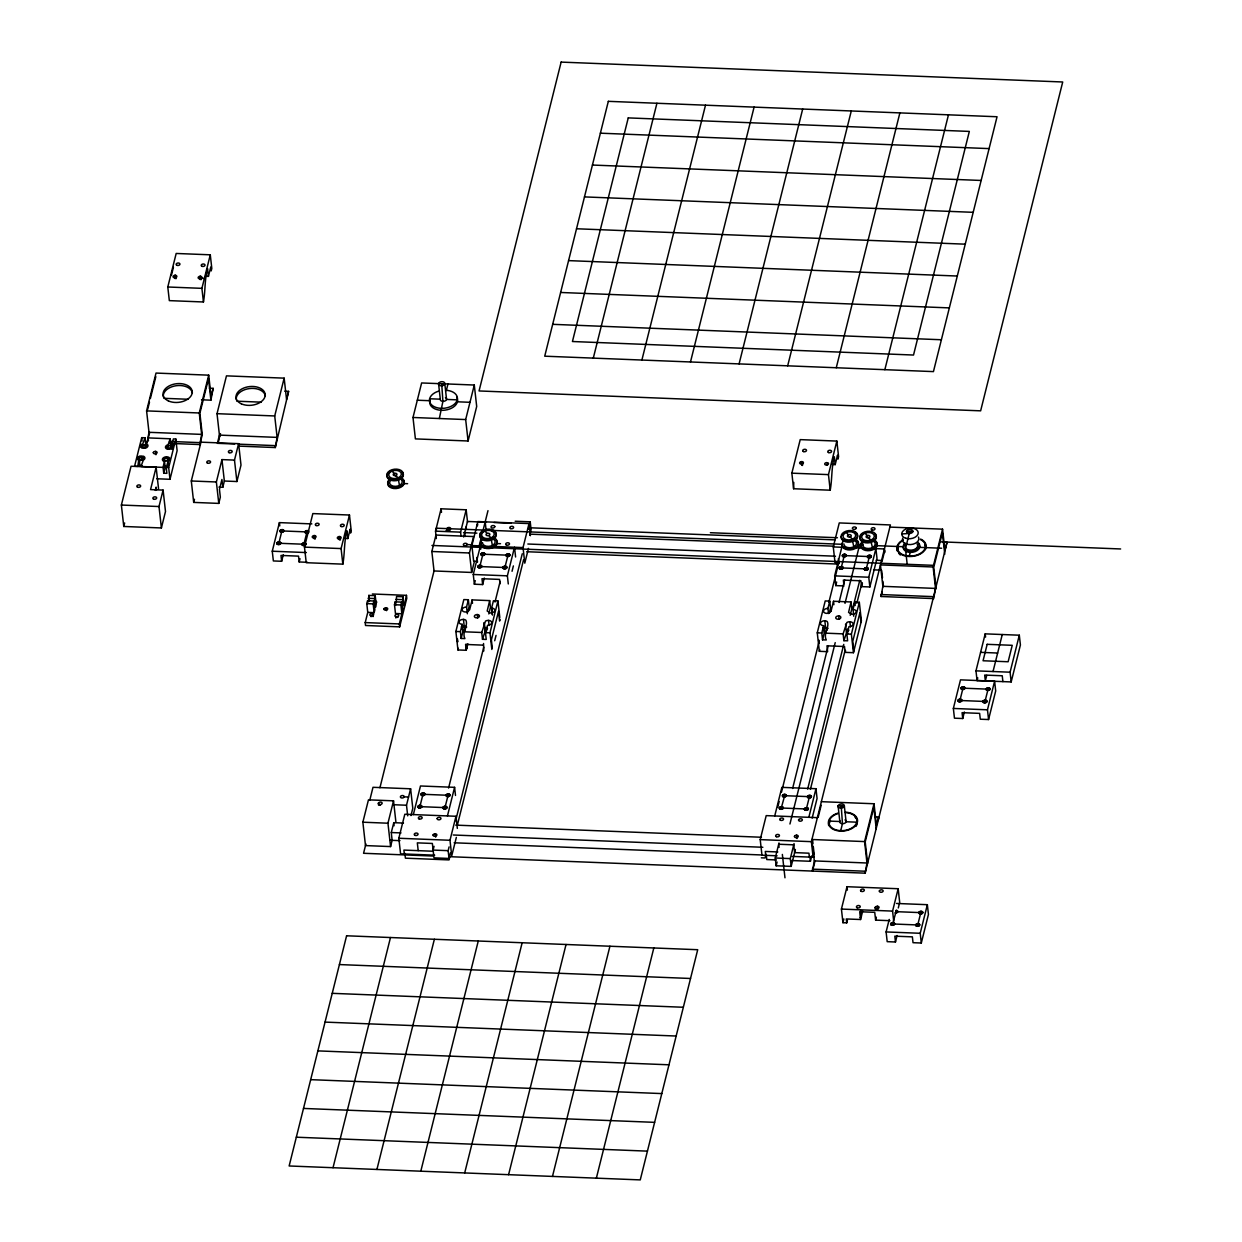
<?xml version="1.0" encoding="UTF-8"?>
<svg xmlns="http://www.w3.org/2000/svg" width="1242" height="1242" viewBox="0 0 1242 1242"><rect width="100%" height="100%" fill="white"/><g stroke="black" fill="none" stroke-linecap="round" stroke-linejoin="round"><path stroke-width="1.5" d="M875.268 907.421L875.253 907.747A1.91 1.226 -6.4 0 0 877.97 908.554A1.91 1.226 -6.4 0 0 878.482 906.52A1.91 1.226 -6.4 0 0 875.408 907.11L875.486 909.361M208.423 276.376L207.538 268.598C204.542 279.621 205.473 290.892 203.44 301.977L169.331 300.626L167.794 286.995L176.178 253.461L210.286 254.812L211.808 268.443L211.187 270.911L210.752 267.014L208.423 276.376L205.411 276.267M171.38 275.46L173.43 267.247M156.135 467.24L150.546 489.596L163.09 490.093L165.496 511.518L161.398 527.959L123.765 526.468L121.374 505.044L131.062 466.247L156.135 467.24L158.541 488.665M147.161 442.478L148.993 432.309L146.587 410.885L156.026 373.066L208.703 375.162L211.093 396.571L213.158 388.358L209.386 388.203M147.674 409.379L149.49 402.113M150.391 398.465L155.84 376.668M145.624 443.627L144.972 437.774L141.712 437.65L134.571 466.247L137.831 466.371L138.669 460.332A3.819 2.453 -6.4 0 1 139.803 456.062L143.56 456.233A3.819 2.453 -6.4 0 1 143.311 460.161L140.967 466.495L163.09 467.38L164.348 461.558A3.819 2.453 -6.4 0 1 162.873 458.298A3.819 2.453 -6.4 0 1 168.058 457.009L168.85 457.351A3.819 2.453 -6.4 0 1 168.151 461.263L166.226 467.504L166.878 473.342L163.742 473.218L163.09 467.38M144.972 437.774L142.846 443.751A3.819 2.453 -6.4 0 0 141.79 448.02L145.547 448.16A3.819 2.453 -6.4 0 0 146.618 443.891L149.63 432.604M123.765 526.468L124.65 522.975M203.44 301.977L201.903 288.346L210.286 254.812M155.281 490.404L156.104 487.112L156.445 490.233M148.435 440.832L148.109 437.898L170.232 438.783L168.105 444.698A3.819 2.453 -6.4 0 0 165.481 447.011A3.819 2.453 -6.4 0 0 167.546 449.262L171.349 448.874A3.819 2.453 -6.4 0 0 172.467 445.397L171.846 444.978M163.742 473.218L165.186 467.427L164.534 461.589M161.398 527.959L158.992 506.534L163.09 490.093M156.725 478.76L169.999 479.288L168.679 467.597L175.821 439L173.368 438.907L171.831 444.962L172.327 449.34M169.999 479.288L177.125 450.691L175.821 439M169.735 443.363L199.822 444.558L201.654 434.389L199.263 412.981L208.703 375.162M199.822 444.558L202.291 434.7L199.884 413.275L208.501 378.748L210.907 400.172L201.499 399.8M210.907 400.172L213.158 388.358M222.799 487.283L221.93 479.49L219.461 489.348L220.331 497.142L218.778 503.398L193.69 502.405L191.299 480.98L200.971 442.168L238.604 443.658L240.995 465.082L236.896 481.523L224.352 481.027L222.799 487.283L218.934 487.128M193.69 502.405L194.482 499.268M220.502 433.644L219.648 437.044L217.024 413.679L226.463 375.86L284.154 378.142L286.56 399.567L288.61 391.354L284.76 391.199M218.421 441.981L219.244 438.69M218.778 503.398L216.372 481.974L221.961 459.602L234.49 460.099L238.604 443.658M238.743 446.111L275.274 447.555L277.121 437.386L274.715 415.961L284.154 378.142M275.274 447.555L288.61 391.354M283.269 554.77L281.639 561.275L273.364 560.949L272.262 551.215L279.403 522.618L311.851 523.907M282.213 529.62L278.813 543.251L303.886 544.244L306.976 531.918L281.887 530.924M307.473 562.3L299.198 561.974L300.005 558.714M347.822 538.547L346.953 530.769C343.941 541.776 344.888 553.063 342.839 564.147L306.231 562.704L304.476 547.117L312.844 513.583L349.468 515.026L351.207 530.613L350.601 533.082L350.166 529.185L347.822 538.547L344.81 538.438M342.839 564.147L341.1 548.576L349.468 515.026M439.342 418.523L442.913 401.368L441.686 383.731L474.289 385.036L476.695 406.46L468.079 440.988L415.402 438.892L412.996 417.483L421.628 382.955L438.55 383.623L440.289 399.179A3.183 2.034 -6.4 0 0 444.543 401.15A3.183 2.034 -6.4 0 0 445.443 397.595M367.756 612.399L366.778 603.628L367.492 600.755L373.889 601.004L374.867 609.775L374.152 612.648L367.756 612.399L365.21 622.584L365.536 625.502L399.645 626.853L406.786 598.256L406.46 595.337L372.352 593.986M368.501 601.796L368.827 595.415L375.224 595.663L376.202 604.435L375.488 607.307L374.494 598.551L375.224 595.663M374.152 612.648L373.174 603.891L373.889 601.004M446.313 390.562L447.958 383.995M401.601 602.106L400.887 604.978L401.865 613.75L395.468 613.501L394.49 604.73L395.204 601.858L401.601 602.106L402.579 610.878L402.936 596.765L396.54 596.517L396.214 602.898M399.645 626.853L399.319 623.934L401.865 613.75M404.318 605.537L406.46 595.337M403.464 823.058L393.792 822.67L391.261 832.544L392.13 840.322L390.578 846.578L365.49 845.585L362.866 822.204L368.455 799.848L393.528 800.842L395.95 822.437M436.346 538.593L435.523 531.157L441.096 508.801L466.169 509.794L467.582 522.37M369.805 800.096L372.988 787.304L410.605 788.794L412.794 808.263L410.978 815.575M431.843 551.495L435.958 535.054L473.575 536.544L469.46 552.985L471.649 572.453L434.032 570.963L431.843 551.495L469.46 552.985M468.079 440.988L465.672 419.563L474.289 385.036M365.909 843.923L363.564 853.285L433.287 856.048M379.928 787.738L434.141 570.513M390.578 846.578L387.954 823.213L393.528 800.842M461.03 536.047L460.596 532.15L466.169 509.794M463.623 536.979L467.489 521.469L486.445 522.23M407.702 815.854L406.507 805.235L410.605 788.794M434.7 855.179L400.576 853.828L398.822 838.257L404.814 814.255L455.985 816.273L457.335 828.398M477.394 561.291L473.637 561.136L471.882 545.548L477.875 521.547L529.03 523.581L530.396 535.69M467.861 643.775L466.231 650.28L457.956 649.954L455.876 631.464L463.84 599.576L468.374 599.746L469.134 606.562L467.784 611.964M471.649 572.453L474.382 561.493M478.822 547.303L481.415 536.963M487.982 510.648L483.138 530.055L436.252 528.192L436.47 530.148M413.353 814.581L420.479 785.984L454.588 787.335L455.503 795.454M484.271 578.042L482.641 584.563L474.366 584.221L473.264 574.487L480.406 545.89L480.778 549.135M460.394 631.635L462.21 624.322A3.819 2.453 -6.4 0 1 459.587 620.783A3.819 2.453 -6.4 0 1 465.921 620.224C468.436 625.689 461.574 632.52 464.912 638.605L461.155 638.45L460.394 631.635L455.876 631.464M467.334 613.75L466.573 606.934L468.374 599.746M457.956 649.954L458.36 648.308M474.366 584.221L475.251 580.651M461.155 638.45L462.987 631.138L462.21 624.322M423.289 792.986L419.889 806.632L444.978 807.626L448.052 795.284L422.963 794.29M483.216 552.892L479.816 566.538L504.889 567.532L507.978 555.19L482.89 554.196M488.805 613.936L490.435 607.416L489.674 600.6L472.131 599.902L469.678 609.682L468.125 611.39A3.819 2.453 -6.4 0 1 462.35 610.614A3.819 2.453 -6.4 0 1 465.579 607.105L466.542 607.074M333.027 1167.713L390.485 937.524M481.741 632.488L485.482 621.124A3.819 2.453 -6.4 0 1 488.277 620.395L489.239 620.472A3.819 2.453 -6.4 0 1 491.63 623.173A3.819 2.453 -6.4 0 1 487.547 625.331L485.467 632.644L486.227 639.444L482.501 639.304L481.741 632.488L464.151 631.79M489.674 600.6L487.19 611.017L490.373 612.989A3.819 2.453 -6.4 0 0 494.751 610.676A3.819 2.453 -6.4 0 0 491.599 608.068L493.431 600.755L497.933 600.926L499.812 617.569M482.501 639.304L486.243 627.94A3.819 2.453 -6.4 0 1 487.097 627.536M483.79 650.994L483.542 643.496M434.048 846.314L433.101 850.071L448.145 850.661L449.092 846.904M448.579 788.049L483.759 647.129M495.015 602.028L500.169 581.349M491.848 649.473L489.985 632.815L497.933 600.926M447.446 815.932L454.588 787.335M508.288 583.957L507.373 575.838L514.514 547.241L515.601 556.99M494.704 640.748L496.039 635.392M500.014 619.432L499.61 621.062L498.508 611.328L491.382 639.94L492.282 648.06M512.046 571.289L513.381 565.917M456.342 837.403L451.731 855.862L449.992 840.275L455.985 816.273M528.471 548.39L524.792 563.169L523.037 547.582L529.03 523.581M455.659 820.605L522.261 553.761M528.347 529.34L530.225 521.826L515.182 521.221M418.197 850.661L417.328 842.868L432.371 843.458L433.986 857.849L449.03 858.455L450.427 852.819M457.475 824.626L523.596 559.676M529.697 535.24L531.095 529.604L530.225 521.826M449.93 856.297L449.014 859.914L405.404 858.175L404.861 853.316M376.916 1169.452L434.374 939.263M593.303 358.115L656.925 103.257M420.805 1171.206L478.263 941.001M641.897 360.04L705.503 105.182M464.694 1172.945L522.152 942.74M690.49 361.965L754.096 107.107M508.583 1174.684L566.042 944.494M739.083 363.89L802.689 109.032M552.473 1176.422L609.931 946.233M787.676 365.816L851.282 110.973M596.362 1178.161L653.82 947.972M835.198 464.601L834.329 456.808C831.317 467.83 832.249 479.117 830.215 490.202L793.607 488.743L791.853 473.171L800.221 439.621L836.844 441.081L838.583 456.652L837.977 459.121L837.527 455.224L835.198 464.601L832.187 464.477M793.607 488.743L793.778 482.393M836.27 367.741L899.876 112.898M830.215 490.202L828.461 474.615L836.844 441.081M777.104 855.8L761.967 855.21L760.213 839.623L766.205 815.621L817.376 817.655M838.785 562.657L835.012 562.502L833.273 546.93L839.266 522.929L890.421 524.947L811.383 841.657L813.122 857.228L792.287 856.406M831.069 611.048L833.506 601.268L851.049 601.966L848.581 612.399L851.764 614.371A3.819 2.453 -6.4 0 0 856.142 612.042A3.819 2.453 -6.4 0 0 852.99 609.434L854.822 602.122L859.324 602.308L861.405 620.798L853.456 652.702L845.181 652.361L844.513 646.508L826.955 645.809L827.622 651.646L819.347 651.32L817.267 632.83L825.216 600.942L829.749 601.128L830.525 607.943L829.175 613.331M884.847 369.681L948.469 114.823M774.729 815.963L781.87 787.366L815.978 788.717L817.065 798.451L812.159 818.105M844.032 585.929L835.757 585.603L834.655 575.869L841.797 547.272M766.019 854.201L765.072 857.958L761.315 857.818M777.74 807.191L779.153 801.556M781.497 792.148L819.037 641.726M828.895 602.246L838.754 562.75M821.785 633.016L823.601 625.704A3.819 2.453 -6.4 0 1 820.978 622.164A3.819 2.453 -6.4 0 1 827.312 621.59C829.827 627.07 822.949 633.901 826.303 639.972L822.546 639.832L821.785 633.016L817.267 632.83M828.507 613.548L827.964 608.316L829.749 601.128M819.347 651.32L819.751 649.69M835.757 585.603L836.642 582.032M822.546 639.832L824.362 632.52L823.601 625.704M784.509 794.352A2.034 1.304 -6.4 0 0 783.686 796.945L784.214 796.991A2.034 1.304 -6.4 0 0 786.279 795.967L786.388 795.625A2.034 1.304 -6.4 0 0 785.022 794.383L781.28 807.999L806.353 808.992L809.442 796.665L784.354 795.672M844.607 554.274L841.207 567.904L866.279 568.898L869.369 556.571L844.281 555.578M777.073 862.026L776.141 865.814L775.256 858.005L779.013 842.961M792.613 788.468L828.259 645.654M839.049 602.448L844.669 579.89M789.943 824.005L835.214 642.642M845.01 603.364L859.588 544.99M843.116 633.87L846.873 622.49A3.819 2.453 -6.4 0 1 849.652 621.761L850.63 621.838A3.819 2.453 -6.4 0 1 853.006 624.54A3.819 2.453 -6.4 0 1 848.938 626.698L846.858 634.01L847.618 640.825L843.892 640.686L843.116 633.87L825.542 633.156M843.892 640.686L847.634 629.306A3.819 2.453 -6.4 0 1 848.472 628.918M850.196 615.302L851.826 608.782L851.049 601.966M776.126 865.783L791.185 866.388L790.3 858.595L794.057 843.566M807.657 789.074L843.768 644.381M852.68 608.673L859.79 580.262M791.185 866.388L795.392 849.481M810.405 789.338L845.119 650.296M856.84 603.317L861.995 582.638M845.181 652.361L845.585 650.73M869.866 586.954L868.763 577.22L875.905 548.622L876.992 558.357L869.866 586.954L861.575 586.628L862.398 583.367M853.456 652.702L851.375 634.196L859.324 602.308M808.837 817.314L815.978 788.717M818.152 817.345L821.164 805.266M881.991 561.586L884.708 550.672M791.449 860.535L810.405 861.28L811.771 855.862M813.122 857.228L814.053 853.533M814.954 861.218L812.485 871.077L814.317 860.908L811.911 839.499L864.587 841.579L874.026 803.76L821.35 801.68M933.115 566.989L935.521 588.413L933.689 598.582L881.013 596.502L882.86 586.333L880.454 564.908L933.115 566.989L942.554 529.17L889.893 527.089M881.013 596.502L882.255 591.565M840.71 830.665L842.464 823.679L841.222 806.042L844.358 806.167L846.097 821.754L856.763 822.173L856.98 824.129A14.035 8.973 -6.4 0 1 855.924 826.442M909.253 556.09L910.122 552.597M847.448 919.887L846.718 922.853L842.945 922.697L841.424 909.066L846.997 886.71L898.168 888.729L899.689 902.36L898.292 907.949M842.945 922.697L843.877 918.971M448.781 856.654L865.146 873.173L866.978 863.004L864.587 841.579M874.71 816.817L878.482 816.957L876.417 825.185L874.026 803.76M943.252 542.226L947.009 542.381L944.96 550.594L942.554 529.17M865.146 873.173L947.009 542.381M846.718 922.853L846.268 918.956L860.566 919.515L862.678 911.085M889.909 920.679L875.61 920.12L876.355 917.155M897.097 935.49L895.466 941.995L887.192 941.669L886.105 931.935L889.225 919.422M893.728 921.316L892.579 911.1L898.168 888.729M896.041 910.402A1.91 1.226 -6.4 0 1 897.547 911.876A1.91 1.226 -6.4 0 1 894.939 912.808L895.575 912.963A2.034 1.304 -6.4 0 0 897.656 911.938L897.749 911.597A2.034 1.304 -6.4 0 0 896.398 910.355L892.656 923.97L917.729 924.964L920.803 912.637L895.73 911.644M953.359 708.452L960.501 679.855L994.609 681.206L995.696 690.94L988.57 719.537L980.295 719.211L979.627 713.374L962.084 712.675L962.736 718.513L954.461 718.187L953.359 708.452L987.468 709.803L994.609 681.206M963.311 686.857L959.911 700.488L984.984 701.482L988.073 689.155L962.985 688.161M962.736 718.513L964.351 712.008M975.979 670.851L985.201 633.855L1019.309 635.205L1020.412 644.955L1011.174 681.936L977.066 680.585L975.979 670.851L1010.088 672.201L1019.309 635.205M977.066 680.585L977.764 677.79M895.466 941.995L894.814 936.158L912.373 936.856L913.025 942.694L921.3 943.02L920.213 933.285L927.355 904.688L896.553 903.462M986.722 675.369L985.341 680.927L984.689 675.074L1002.247 675.772L1002.899 681.61M921.3 943.02L928.442 914.423L927.355 904.688M993.026 671.534L1002.263 634.538M831.069 611.08L829.516 612.772A3.819 2.453 -6.4 0 1 823.741 611.995A3.819 2.453 -6.4 0 1 826.97 608.487M394.102 473.466L394.552 473.311A1.91 1.226 -6.4 0 1 396.943 474.351L396.881 474.677A1.91 1.226 -6.4 0 1 395.981 475.469L395.53 475.624A1.91 1.226 -6.4 0 1 394.102 473.466L392.068 471.044A6.381 4.083 -6.4 0 0 391.665 478.154A6.381 4.083 -6.4 0 0 401.383 474.196A6.381 4.083 -6.4 0 0 392.068 471.044M488.882 535.488L488.432 535.644A1.91 1.226 -6.4 0 1 487.004 533.47L487.454 533.315A1.91 1.226 -6.4 0 1 489.845 534.355L489.783 534.681A1.91 1.226 -6.4 0 1 488.882 535.488L490.916 537.91L492.67 546.728M848.379 534.852L848.845 534.697A1.91 1.226 -6.4 0 1 851.236 535.737L851.174 536.063A1.91 1.226 -6.4 0 1 850.273 536.855L849.807 537.01A1.91 1.226 -6.4 0 1 848.379 534.852L846.361 532.43A6.381 4.083 -6.4 0 0 845.957 539.54A6.381 4.083 -6.4 0 0 855.676 535.581A6.381 4.083 -6.4 0 0 846.361 532.43M867.071 535.581L867.521 535.442A1.91 1.226 -6.4 0 1 869.912 536.466L869.85 536.792A1.91 1.226 -6.4 0 1 868.95 537.6L868.5 537.755A1.91 1.226 -6.4 0 1 867.071 535.581L865.037 533.16A6.381 4.083 -6.4 0 0 864.634 540.286A6.381 4.083 -6.4 0 0 874.352 536.327A6.381 4.083 -6.4 0 0 865.037 533.16M901.708 533.967L908.321 533.517M174.765 275.367L175.743 275.398A1.91 1.226 -6.4 0 1 176.317 277.339A1.91 1.226 -6.4 0 1 173.243 277.214A1.91 1.226 -6.4 0 1 174.765 275.367L175.138 278.612M199.853 276.361L200.831 276.392A1.91 1.226 -6.4 0 1 201.406 278.332A1.91 1.226 -6.4 0 1 198.316 278.208A1.91 1.226 -6.4 0 1 199.853 276.361L200.21 279.605M141.433 457.056L140.004 457.367A1.91 1.226 -6.4 0 0 139.57 459.105L139.911 459.323A1.91 1.226 -6.4 0 0 141.79 459.4L142.24 459.214A1.91 1.226 -6.4 0 0 142.675 457.475L141.433 457.056L141.805 460.394M801.338 461.636L802.301 461.667A1.91 1.226 -6.4 0 1 802.891 463.608A1.91 1.226 -6.4 0 1 799.801 463.483A1.91 1.226 -6.4 0 1 801.338 461.636L801.711 464.974M826.908 462.598L826.411 462.629A1.91 1.226 -6.4 0 0 824.89 464.477A1.91 1.226 -6.4 0 0 827.964 464.601A1.91 1.226 -6.4 0 0 827.389 462.661L827.203 465.207M313.962 535.581L314.925 535.628A1.91 1.226 -6.4 0 1 315.515 537.569A1.91 1.226 -6.4 0 1 312.425 537.444A1.91 1.226 -6.4 0 1 313.962 535.581L314.335 538.919M339.035 536.575L340.013 536.622A1.91 1.226 -6.4 0 1 340.587 538.562A1.91 1.226 -6.4 0 1 337.514 538.438A1.91 1.226 -6.4 0 1 339.035 536.575L339.408 539.913M826.97 608.487L827.933 608.44M600.383 133.189L989.098 148.605M592.434 165.046L981.149 180.463M584.47 196.904L973.2 212.32M576.521 228.761L965.251 244.177M568.572 260.618L957.303 276.035M205.085 278.456L200.567 278.286L200.35 276.329M560.623 292.475L949.354 307.892M167.794 286.995L201.903 288.346M552.674 324.333L941.389 339.749M440.289 399.179L429.639 398.76L429.856 400.716A14.035 8.973 -6.4 0 0 445.04 410.139A14.035 8.973 -6.4 0 0 456.714 397.207M417.312 400.219L429.856 400.716M469.973 402.299L457.444 401.803L457.227 399.862L446.561 399.427L444.822 383.856A3.183 2.034 -6.4 0 0 440.553 381.884A3.183 2.034 -6.4 0 0 439.668 385.455A3.183 2.034 -6.4 0 0 444.822 383.856L438.348 383.592M163.882 398.309L188.334 399.272M236.834 401.197L261.286 402.16M412.996 417.483L465.672 419.563M146.587 410.885L199.263 412.981M217.024 413.679L274.715 415.961M148.993 432.309L201.654 434.389M277.121 437.386L219.43 435.104L217.381 443.316L234.691 443.999M169.517 441.422L199.605 442.618M238.526 444.155L275.056 445.614M174.02 444.745L170.884 444.62L170.232 438.783M791.853 473.171L828.461 474.615M166.226 467.504L168.679 467.597M404.1 483.557L407.609 483.697M191.299 480.98L216.372 481.974M121.374 505.044L158.992 506.534M494.037 522.525L511.099 523.208M710.377 532.709L837.403 537.739M940.846 541.838L1120.626 548.964M528.921 527.741L834.903 539.866M490.854 530.365L841.952 544.291M858.393 544.943L863.345 545.129M874.725 545.58L903.415 546.728M918.195 547.303L941.669 548.234M446.126 530.52L449.977 530.676M530.287 534.153L834.081 546.201M435.523 531.157L460.596 532.15M833.273 546.93L844.638 547.38M855.334 547.8L864.122 548.157M872.598 548.483L884.428 548.964L884.816 552.426M463.514 532.601L476.912 533.144M527.834 544.012L835.493 556.214M497.002 543.561L500.51 543.701M876.278 560.266L881.975 560.499M467.132 544.586A1.91 1.226 -6.4 0 0 464.57 543.406A1.91 1.226 -6.4 0 0 464.042 545.548A1.91 1.226 -6.4 0 0 467.132 544.586L471.525 544.772M471.882 545.548L483.712 546.03M493.959 546.433L523.037 547.582M431.952 545.455L933.534 565.343M526.763 551.727L838.303 564.085M304.476 547.117L341.1 548.576M873.576 569.845L881.152 570.156M272.262 551.215L306.37 552.566M834.655 575.869L868.763 577.22M882.86 586.333L935.521 588.413M473.264 574.487L507.373 575.838M880.795 594.545L933.472 596.641M368.113 598.287L374.494 598.551M395.825 599.389L402.206 599.638M366.778 603.628L373.174 603.891M394.49 604.73L400.887 604.978M846.858 634.01L851.375 634.196M365.21 622.584L399.319 623.934M485.467 632.644L489.985 632.815M980.59 652.361L997.637 653.028M483.122 645.141L465.579 644.443L466.231 650.28M404.178 796.836A1.91 1.226 -6.4 0 0 401.616 795.656A1.91 1.226 -6.4 0 0 401.088 797.799A1.91 1.226 -6.4 0 0 404.178 796.836L408.556 797.022M393.962 804.738L406.507 805.235M380.471 805.251L378.593 805.173L378.375 803.232M455.721 825.123L761.439 837.248M362.866 822.204L387.954 823.213M760.213 839.623L811.383 841.657M391.339 832.544L401.011 832.916M453.252 834.997L762.852 847.277M777.803 851.95L765.289 851.453L765.724 855.35M398.822 838.257L449.992 840.275M390.267 840.26L399.955 840.632M454.122 842.79L761.796 854.977M810.157 856.902L814.038 857.058M775.256 858.005L790.3 858.595M814.317 860.908L866.978 863.004M776.266 859.93L766.795 859.557L766.252 854.682M433.241 851.251L403.898 850.087L404.333 853.984M812.268 869.136L864.929 871.216M841.424 909.066L892.579 911.1M886.105 931.935L920.213 933.285M339.423 964.568L690.521 978.479M332.235 993.336L683.348 1007.262M325.047 1022.104L676.16 1036.03M317.874 1050.887L668.972 1064.798M310.686 1079.655L661.8 1093.581M303.514 1108.438L654.612 1122.349M296.326 1137.206L647.439 1151.132M906.412 531.312L912.886 531.592A3.183 2.034 -6.4 0 0 908.632 529.62A3.183 2.034 -6.4 0 0 907.747 533.175A3.183 2.034 -6.4 0 0 912.886 531.592L909.749 531.467L905.449 548.731L907.188 564.303M837.884 805.903L844.358 806.167A3.183 2.034 -6.4 0 0 840.104 804.211A3.183 2.034 -6.4 0 0 839.204 807.766A3.183 2.034 -6.4 0 0 844.358 806.167M155.56 451.389L155.949 454.727M386.138 607.726L386.526 610.66M165.186 467.427L165 467.396A3.819 2.453 -6.4 0 1 164.192 467.07M868.903 537.615L871.092 541M867.226 536.544L869.012 538.593M872.738 548.84L871.279 542.692M850.211 536.87L852.307 539.276M854.061 548.095L852.416 540.254M484.97 531.048A6.381 4.083 -6.4 0 1 494.285 534.215A6.381 4.083 -6.4 0 1 484.566 538.174A6.381 4.083 -6.4 0 1 484.97 531.048L487.05 533.455M395.934 475.5L398.014 477.891L399.769 486.709M394.257 474.413L396.043 476.462M466.635 648.635L466.154 644.256L466.635 648.666M1010.088 672.201L1011.174 681.936M985.201 633.855L985.574 637.099M987.468 709.803L988.57 719.537M944.774 554.196L942.367 532.771L933.751 567.299L936.142 588.724M925.29 547.582L925.507 549.538M897.702 546.496L897.935 548.436A14.035 8.973 -6.4 0 0 897.811 550.796M881.68 570.559L882.488 577.701M882.876 581.272L883.481 586.628M861.575 586.628L860.923 580.79L843.365 580.092L843.861 584.47M861.001 622.459L859.899 612.71L852.773 641.322L853.859 651.056M854.822 602.122L855.195 605.537M878.482 816.957L878.699 818.913M853.052 609.201L853.751 616.249M876.231 828.771L873.825 807.347L865.208 841.89L867.615 863.299M849.901 621.776L850.475 626.884M877.457 906.256L877.815 909.501M838.35 558.76L838.893 563.635M845.569 624.089L846.299 631.697A3.819 2.453 -6.4 0 0 847.851 633.187M875.408 907.11L875.765 910.355M875.61 920.12L874.741 912.327L859.697 911.737L860.566 919.515M838.707 615.923A2.546 1.63 -6.4 0 1 840.803 617.662L840.617 618.097A2.546 1.63 -6.4 0 1 837.884 619.215A2.546 1.615 -5.9 0 1 835.788 617.46A2.546 1.63 -6.4 0 1 838.707 615.923L839.095 619.323M833.506 601.268L833.894 604.683M860.613 910.324L861.311 916.565M824.828 620.767L825.604 627.583M802.301 461.667L802.674 465.005M801.835 461.605L802.27 465.502M838.086 805.918L839.84 821.505L829.175 821.086L829.392 823.027M846.997 886.71L847.386 890.11M812.547 839.794L812.951 843.365M813.339 846.935L814.147 854.077M809.862 856.421L810.405 861.28M809.365 857.089L808.93 853.192L794.632 852.617L793.762 844.839L778.703 844.234L779.06 847.354M796.665 835.183L797.038 838.521M782.351 854.434L784.975 877.799M500.029 583.787L499.532 579.409L481.989 578.71L482.641 584.563M485.187 521.842L485.933 528.518M491.661 607.835L492.422 614.635M491.599 608.068L492.36 614.868M488.525 620.41L489.1 625.518M476.959 557.394L477.502 562.253M484.178 622.708L484.939 629.523M484.116 622.925L484.908 630.331A3.819 2.453 -6.4 0 0 486.46 631.821M477.316 614.557A2.546 1.63 -6.4 0 1 479.412 616.296L479.226 616.715A2.546 1.63 -6.4 0 1 476.493 617.833A2.546 1.615 -5.9 0 1 474.397 616.094A2.546 1.63 -6.4 0 1 477.316 614.557L477.704 617.957M466.138 526.903L466.418 529.496M464.694 532.663L465.129 536.544M472.131 599.902L472.503 603.317M463.452 619.401L464.213 626.216M446.918 528.626L447.136 530.567M441.096 508.801L441.5 512.387M448.145 850.661L449.03 858.455M435.274 833.801L435.647 837.139M402.936 596.765L403.914 605.522M395.204 601.858L395.593 605.366M372.072 613.393L372.398 616.311M368.827 595.415L369.417 600.678M393.714 822.67L394.071 825.79M340.013 536.622L340.386 539.96M339.532 536.56L339.827 539.152M314.925 535.628L315.313 538.966M314.459 535.566L314.754 538.159M299.198 561.974L298.53 556.137L280.987 555.438L281.639 561.275M279.403 522.618L279.776 525.863M234.49 460.099L236.896 481.523M221.961 459.602L224.352 481.027M200.831 276.392L201.188 279.636M175.743 275.398L176.116 278.643M175.262 275.336L175.479 277.292M167.748 461.403L168.244 465.781M141.712 437.65L142.085 440.988M139.244 458.22L139.632 461.713M139.29 460.549L139.942 466.387M395.686 617.864A1.91 1.226 -6.4 0 1 397.952 617.367M370.97 616.622A1.91 1.226 -6.4 0 1 373.299 616.513M375.627 601.128A1.91 1.226 -6.4 0 1 375.503 603.395M167.173 466.728A2.546 1.63 -6.4 0 1 165.869 466.697L165.295 466.526A2.546 1.63 -6.4 0 1 164.503 465.905M142.1 465.734A2.546 1.63 -6.4 0 1 140.222 465.533L139.756 465.253A2.546 1.63 -6.4 0 1 139.259 464.508M236.275 399.753A14.671 9.393 -6.4 0 1 249.363 388.575A14.671 9.393 -6.4 0 1 265.353 395.965M481.027 542.195A8.29 5.31 -6.4 0 0 486.491 548.498A8.29 5.31 -6.4 0 0 496.816 544.291L497.173 542.894A8.29 5.31 -6.4 0 0 496.226 540.27M483.2 538.733A8.29 5.31 -6.4 0 0 484.427 547.07A8.29 5.31 -6.4 0 0 496.707 543.313L497.064 541.931A8.29 5.31 -6.4 0 0 493.214 537.476M493.478 539.168A6.381 4.083 -6.4 0 1 491.025 545.968A6.381 4.083 -6.4 0 1 482.47 542.537M492.375 538.174A6.381 4.083 -6.4 0 1 491.025 538.873M491.258 530.334A8.29 5.31 -6.4 0 1 494.984 537.879A8.29 5.31 -6.4 0 1 482.439 539.727A8.29 5.31 -6.4 0 1 483.06 531.529M461.698 628.918A1.91 1.226 -6.4 0 1 463.903 627.443A1.91 1.226 -6.4 0 1 465.331 629.073M465.067 629.352A1.91 1.226 -6.4 0 1 462.816 629.849M486.895 630.222A1.91 1.226 -6.4 0 1 487.563 628.747M464.943 630.889A3.819 2.453 -6.4 0 1 462.987 631.138M461.372 626.822A3.819 2.453 -6.4 0 1 466.697 627.039M845.336 812.175A14.671 9.393 -6.4 0 1 855.707 825.402A14.671 9.393 -6.4 0 1 831.892 828.507A14.671 9.393 -6.4 0 1 837.807 813.153M828.647 825.464A14.671 9.393 -6.4 0 1 829.873 820.574M855.055 817.298A14.671 9.393 -6.4 0 1 856.856 819.347M920.757 539.137A14.671 9.393 -6.4 0 1 921.968 552.938A14.671 9.393 -6.4 0 1 900.419 553.916A14.671 9.393 -6.4 0 1 902.981 539.96M897.174 550.889A14.671 9.393 -6.4 0 1 898.401 545.983M925.383 544.757A14.671 9.393 -6.4 0 1 926.268 547.101M163.323 396.866A14.671 9.393 -6.4 0 1 176.411 385.688A14.671 9.393 -6.4 0 1 192.401 393.077M823.089 630.299A1.91 1.226 -6.4 0 1 825.293 628.825A1.91 1.226 -6.4 0 1 826.722 630.439M826.458 630.734A1.91 1.226 -6.4 0 1 824.191 631.215M848.286 631.604A1.91 1.226 -6.4 0 1 848.954 630.113M826.334 632.256A3.819 2.453 -6.4 0 1 824.362 632.52M822.763 628.204A3.819 2.453 -6.4 0 1 828.072 628.405M842.418 543.561A8.29 5.31 -6.4 0 0 847.882 549.864A8.29 5.31 -6.4 0 0 858.206 545.657L858.564 544.275A8.29 5.31 -6.4 0 0 857.617 541.652M854.713 539.82A8.29 5.31 -6.4 0 1 856.375 540.596M844.591 540.115A8.29 5.31 -6.4 0 0 845.818 548.436A8.29 5.31 -6.4 0 0 858.098 544.695L858.455 543.297A8.29 5.31 -6.4 0 0 854.605 538.842M854.869 540.549A6.381 4.083 -6.4 0 1 852.416 547.334A6.381 4.083 -6.4 0 1 843.861 543.903M849.202 540.938A6.381 4.083 -6.4 0 1 847.572 540.86M852.649 531.7A8.29 5.31 -6.4 0 1 857.306 537.941A8.29 5.31 -6.4 0 1 847.603 542.133A8.29 5.31 -6.4 0 1 841.253 536.637M841.828 535.255A8.29 5.31 -6.4 0 1 842.914 533.982M861.995 542.987A8.29 5.31 -6.4 0 0 865.55 550.423A8.29 5.31 -6.4 0 0 876.883 546.402L877.24 545.005A8.29 5.31 -6.4 0 0 875.051 541.341M861.886 542.009A8.29 5.31 -6.4 0 0 865.441 549.445A8.29 5.31 -6.4 0 0 876.774 545.424L877.131 544.043A8.29 5.31 -6.4 0 0 873.281 539.587M875.082 543.065A6.381 4.083 -6.4 0 1 868.655 548.498A6.381 4.083 -6.4 0 1 862.817 543.577M873.545 541.295A6.381 4.083 -6.4 0 1 874.508 542.102M874.71 533.92A8.29 5.31 -6.4 0 1 870.207 542.583A8.29 5.31 -6.4 0 1 859.945 537.382M860.504 536.001A8.29 5.31 -6.4 0 1 863.128 533.656M832.466 463.871A1.91 1.226 -6.4 0 1 831.659 464.291M861.203 915.928A1.91 1.226 -6.4 0 1 860.101 917.59M918.475 537.072A8.29 5.31 -6.4 0 1 910.65 544.57A8.29 5.31 -6.4 0 1 902.763 538.128M917.124 543.918A6.381 4.083 -6.4 0 1 911.24 550.175A6.381 4.083 -6.4 0 1 905.806 544.493M917.559 542.117A8.29 5.31 -6.4 0 1 917.201 549.476A8.29 5.31 -6.4 0 1 905.837 550.377A8.29 5.31 -6.4 0 1 905.014 543.111M918.459 543.717A8.29 5.31 -6.4 0 1 912.963 552.193A8.29 5.31 -6.4 0 1 903.431 546.433M903.803 545.611A8.29 5.31 -6.4 0 1 905.123 544.089M917.496 548.001A6.381 4.083 -6.4 0 1 917.093 548.622M916.549 549.197A6.381 4.083 -6.4 0 1 915.882 549.709M914.252 550.548A6.381 4.083 -6.4 0 1 913.32 550.843M906.272 549.709A6.381 4.083 -6.4 0 1 905.775 549.197M388.125 482.175A8.29 5.31 -6.4 0 0 393.59 488.479A8.29 5.31 -6.4 0 0 403.914 484.287L404.271 482.89A8.29 5.31 -6.4 0 0 402.082 479.21M388.917 479.893A8.29 5.31 -6.4 0 0 392.472 487.33A8.29 5.31 -6.4 0 0 403.805 483.309L404.162 481.912A8.29 5.31 -6.4 0 0 401.973 478.232M401.523 479.971A6.381 4.083 -6.4 0 1 395.67 486.367A6.381 4.083 -6.4 0 1 390.531 480.437M401.74 471.789A8.29 5.31 -6.4 0 1 400.685 479.024A8.29 5.31 -6.4 0 1 389.538 479.723A8.29 5.31 -6.4 0 1 388.622 472.597M390.159 471.525A8.29 5.31 -6.4 0 1 392.037 470.718M445.692 390.267A14.035 8.973 -6.4 0 1 455.612 402.92A14.035 8.973 -6.4 0 1 432.837 405.886A14.035 8.973 -6.4 0 1 438.488 391.199M829.283 825.387A14.035 8.973 -6.4 0 1 830.448 820.698M845.228 812.578A14.035 8.973 -6.4 0 1 855.164 825.231A14.035 8.973 -6.4 0 1 832.373 828.197A14.035 8.973 -6.4 0 1 838.024 813.526M844.979 819.906A3.183 2.034 -6.4 0 1 845.6 822.608A3.183 2.034 -6.4 0 1 841.408 823.524A3.183 2.034 -6.4 0 1 840.073 820.978M206.094 275.041A1.91 1.226 -6.4 0 1 205.691 275.646M900.372 555.003A14.035 8.973 -6.4 0 1 898.649 553.032M924.793 544.943A14.035 8.973 -6.4 0 1 925.632 547.179M920.353 539.478A14.035 8.973 -6.4 0 1 921.502 552.674A14.035 8.973 -6.4 0 1 900.9 553.622A14.035 8.973 -6.4 0 1 903.353 540.254M308.715 532.306A1.91 1.226 -6.4 0 1 305.765 532.942A1.91 1.226 -6.4 0 1 305.858 530.986A1.91 1.226 -6.4 0 1 308.761 531.359M308.544 532.647A2.034 1.304 -6.4 0 1 305.548 532.942A2.034 1.304 -6.4 0 1 305.641 531.002A2.034 1.304 -6.4 0 1 308.621 531.048M433.085 834.966L433.07 835.292A1.91 1.226 -6.4 0 0 435.787 836.083A1.91 1.226 -6.4 0 0 436.299 834.065A1.91 1.226 -6.4 0 0 433.225 834.64L433.085 834.966M437.184 818.525L437.168 818.835A1.91 1.226 -6.4 0 0 439.885 819.642A1.91 1.226 -6.4 0 0 440.398 817.624A1.91 1.226 -6.4 0 0 437.324 818.199L437.184 818.525M494.797 526.546L494.642 527.182A1.91 1.226 -6.4 0 1 491.568 527.757A1.91 1.226 -6.4 0 1 492.08 525.739A1.91 1.226 -6.4 0 1 494.797 526.546M794.476 836.332L794.461 836.658A1.91 1.226 -6.4 0 0 797.178 837.465A1.91 1.226 -6.4 0 0 797.674 835.447A1.91 1.226 -6.4 0 0 794.616 836.021L794.476 836.332M798.575 819.891L798.559 820.217A1.91 1.226 -6.4 0 0 801.276 821.024A1.91 1.226 -6.4 0 0 801.789 819.006A1.91 1.226 -6.4 0 0 798.715 819.58L798.575 819.891M856.188 527.928L856.033 528.564A1.91 1.226 -6.4 0 1 852.959 529.139A1.91 1.226 -6.4 0 1 853.456 527.12A1.91 1.226 -6.4 0 1 856.188 527.928M879.367 890.98L879.352 891.306A1.91 1.226 -6.4 0 0 882.068 892.098A1.91 1.226 -6.4 0 0 882.581 890.079A1.91 1.226 -6.4 0 0 879.507 890.654L879.367 890.98M153.325 452.507L153.294 452.833A1.91 1.226 -6.4 0 0 157.066 452.74L157.097 452.414A1.91 1.226 -6.4 0 0 153.325 452.507M383.964 608.844L383.933 609.17A1.91 1.226 -6.4 0 0 387.706 609.077L387.737 608.751A1.91 1.226 -6.4 0 0 383.964 608.844M301.899 544.12L301.868 544.462A2.034 1.304 -6.4 0 0 303.84 545.564A2.034 1.304 -6.4 0 0 305.92 544.26A2.034 1.304 -6.4 0 0 304.29 542.94L303.762 542.94A2.034 1.304 -6.4 0 0 301.899 544.12M442.975 807.486L442.944 807.843A2.034 1.304 -6.4 0 0 444.915 808.93A2.034 1.304 -6.4 0 0 446.996 807.642A2.034 1.304 -6.4 0 0 445.381 806.306L444.838 806.322A2.034 1.304 -6.4 0 0 442.975 807.486M502.901 567.392L502.87 567.734A2.034 1.304 -6.4 0 0 504.842 568.836A2.034 1.304 -6.4 0 0 506.922 567.547A2.034 1.304 -6.4 0 0 505.292 566.212L504.764 566.228A2.034 1.304 -6.4 0 0 502.901 567.392M804.366 808.868L804.335 809.21A2.034 1.304 -6.4 0 0 806.306 810.312A2.034 1.304 -6.4 0 0 808.387 809.008A2.034 1.304 -6.4 0 0 806.757 807.688L806.229 807.688A2.034 1.304 -6.4 0 0 804.366 808.868M864.292 568.774L864.261 569.115A2.034 1.304 -6.4 0 0 866.233 570.218A2.034 1.304 -6.4 0 0 868.298 568.914A2.034 1.304 -6.4 0 0 866.683 567.594L866.155 567.594A2.034 1.304 -6.4 0 0 864.292 568.774M915.742 924.84L915.696 925.181A2.034 1.304 -6.4 0 0 917.683 926.284A2.034 1.304 -6.4 0 0 919.748 924.979A2.034 1.304 -6.4 0 0 918.133 923.66L917.605 923.66A2.034 1.304 -6.4 0 0 915.742 924.84M982.996 701.357L982.965 701.699A2.034 1.304 -6.4 0 0 984.937 702.801A2.034 1.304 -6.4 0 0 987.002 701.497A2.034 1.304 -6.4 0 0 985.387 700.178L984.859 700.193A2.034 1.304 -6.4 0 0 982.996 701.357M561.136 62.1L479.055 390.951L980.637 410.838L1062.717 81.988L561.136 62.1M346.596 935.785L289.138 1165.974L640.251 1179.9L697.709 949.711L346.596 935.785M608.332 101.332L544.726 356.19L933.441 371.606L997.047 116.748L608.332 101.332M628.25 117.897L572.438 341.519L913.522 355.041L969.334 131.419L628.25 117.897M987.157 644.319L983.059 660.76L1008.131 661.753L1012.23 645.312L987.157 644.319M283.921 530.877L283.813 531.219A2.034 1.304 -6.4 0 1 281.748 532.244L281.22 532.197A2.034 1.304 -6.4 0 1 282.043 529.604L282.555 529.635A2.034 1.304 -6.4 0 1 283.921 530.877M484.923 554.165L484.815 554.506A2.034 1.304 -6.4 0 1 482.75 555.516L482.222 555.485A2.034 1.304 -6.4 0 1 483.045 552.876L483.557 552.923A2.034 1.304 -6.4 0 1 484.923 554.165M424.997 794.259L424.888 794.601A2.034 1.304 -6.4 0 1 422.823 795.61L422.296 795.579A2.034 1.304 -6.4 0 1 423.118 792.97L423.646 793.017A2.034 1.304 -6.4 0 1 424.997 794.259M846.314 555.531L846.206 555.873A2.034 1.304 -6.4 0 1 844.125 556.897L843.613 556.851A2.034 1.304 -6.4 0 1 844.436 554.258L844.948 554.289A2.034 1.304 -6.4 0 1 846.314 555.531M965.018 688.13L964.91 688.472A2.034 1.304 -6.4 0 1 962.845 689.481L962.317 689.45A2.034 1.304 -6.4 0 1 963.14 686.842L963.652 686.888A2.034 1.304 -6.4 0 1 965.018 688.13M167.546 446.546L167.406 446.872A1.91 1.226 -6.4 0 0 167.717 447.757L168.058 447.974A1.91 1.226 -6.4 0 0 170.371 447.881L170.744 447.648A1.91 1.226 -6.4 0 0 171.07 446.406L170.837 446.142A1.91 1.226 -6.4 0 0 168.617 445.847L167.546 446.546M143.141 459.152L141.448 459.897A2.546 1.63 -6.4 0 1 139.57 459.695L139.104 459.416A2.546 1.63 -6.4 0 1 140.144 456.839L140.796 456.683A2.546 1.63 -6.4 0 1 142.675 456.885L143.467 457.506A2.546 1.63 -6.4 0 1 143.141 459.152M168.213 460.145L167.158 460.735A2.546 1.63 -6.4 0 1 165.217 460.86L164.643 460.673A2.546 1.63 -6.4 0 1 164.41 458.236A2.546 1.63 -6.4 0 1 168.229 458.158L168.555 458.5A2.546 1.63 -6.4 0 1 168.213 460.145M171.241 447.865L170.17 448.424A2.546 1.63 -6.4 0 1 168.229 448.517L167.67 448.331A2.546 1.63 -6.4 0 1 168.384 445.474L169.021 445.335A2.546 1.63 -6.4 0 1 170.884 445.583L171.66 446.22A2.546 1.63 -6.4 0 1 171.241 447.865M167.67 459.959L167.313 460.208A1.91 1.226 -6.4 0 1 165 460.316L164.658 460.099A1.91 1.226 -6.4 0 1 165.093 458.36L165.528 458.174A1.91 1.226 -6.4 0 1 167.748 458.469L167.981 458.733A1.91 1.226 -6.4 0 1 167.67 459.959M146.137 446.887L145.05 447.446A2.546 1.63 -6.4 0 1 143.109 447.508L142.551 447.322A2.546 1.63 -6.4 0 1 142.752 444.698L146.587 445.241A2.546 1.63 -6.4 0 1 146.137 446.887M143.529 444.853L143.094 445.024A1.91 1.226 -6.4 0 0 142.659 446.778L142.985 446.98A1.91 1.226 -6.4 0 0 144.879 447.058L145.314 446.887A1.91 1.226 -6.4 0 0 145.749 445.133L145.407 444.931A1.91 1.226 -6.4 0 0 143.529 444.853M819.021 643.201L818.664 639.956L819.021 643.216M457.63 641.819L457.273 638.574L457.63 641.835M370.551 615.659A1.91 1.226 -6.4 0 0 373.64 614.697A1.91 1.226 -6.4 0 0 371.079 613.517A1.91 1.226 -6.4 0 0 370.551 615.659M395.624 616.653A1.91 1.226 -6.4 0 0 398.713 615.69A1.91 1.226 -6.4 0 0 396.167 614.511A1.91 1.226 -6.4 0 0 395.624 616.653M241.336 403.821A14.671 9.393 -6.4 0 0 265.012 396.477A14.671 9.393 -6.4 0 0 245.419 387.442A14.671 9.393 -6.4 0 0 241.336 403.821M137.552 487.175A1.91 1.226 -6.4 0 0 140.625 486.212A1.91 1.226 -6.4 0 0 138.079 485.032A1.91 1.226 -6.4 0 0 137.552 487.175M153.558 499.098A1.91 1.226 -6.4 0 0 156.647 498.135A1.91 1.226 -6.4 0 0 154.101 496.955A1.91 1.226 -6.4 0 0 153.558 499.098M207.476 463.095A1.91 1.226 -6.4 0 0 210.55 462.148A1.91 1.226 -6.4 0 0 208.004 460.968A1.91 1.226 -6.4 0 0 207.476 463.095M229.071 452.662A1.91 1.226 -6.4 0 0 232.161 451.715A1.91 1.226 -6.4 0 0 229.599 450.535A1.91 1.226 -6.4 0 0 229.071 452.662M871.884 529.946A1.91 1.226 -6.4 0 0 874.973 528.983A1.91 1.226 -6.4 0 0 872.427 527.803A1.91 1.226 -6.4 0 0 871.884 529.946M482.874 539.012A8.29 5.31 -6.4 0 0 496.117 534.665A8.29 5.31 -6.4 0 0 484.83 529.744A8.29 5.31 -6.4 0 0 482.874 539.012M481.694 555.236A1.91 1.226 -6.4 0 0 484.768 554.274A1.91 1.226 -6.4 0 0 482.222 553.094A1.91 1.226 -6.4 0 0 481.694 555.236M506.767 556.23A1.91 1.226 -6.4 0 0 509.857 555.267A1.91 1.226 -6.4 0 0 507.295 554.087A2.034 1.304 -6.4 0 0 506.689 556.292A2.034 1.304 -6.4 0 0 509.981 555.267A2.034 1.304 -6.4 0 0 507.248 554.01A1.91 1.226 -6.4 0 0 506.767 556.23M503.693 568.557A1.91 1.226 -6.4 0 0 506.783 567.594A1.91 1.226 -6.4 0 0 504.221 566.414A1.91 1.226 -6.4 0 0 503.693 568.557M478.605 567.563A1.91 1.226 -6.4 0 0 481.694 566.6A1.91 1.226 -6.4 0 0 479.148 565.42A1.91 1.226 -6.4 0 0 478.605 567.563A2.034 1.304 -6.4 0 0 481.818 566.616A2.034 1.304 -6.4 0 0 479.102 565.358A2.034 1.304 -6.4 0 0 478.527 567.625M421.768 795.33A1.91 1.226 -6.4 0 0 424.857 794.368A1.91 1.226 -6.4 0 0 422.296 793.188A1.91 1.226 -6.4 0 0 421.768 795.33M446.841 796.324A1.91 1.226 -6.4 0 0 449.93 795.361A1.91 1.226 -6.4 0 0 447.368 794.181A2.034 1.304 -6.4 0 0 446.763 796.386A2.034 1.304 -6.4 0 0 450.054 795.361A2.034 1.304 -6.4 0 0 447.322 794.104A1.91 1.226 -6.4 0 0 446.841 796.324M443.767 808.651A1.91 1.226 -6.4 0 0 446.856 807.688A1.91 1.226 -6.4 0 0 444.294 806.508A1.91 1.226 -6.4 0 0 443.767 808.651M418.678 807.657A1.91 1.226 -6.4 0 0 421.768 806.695A1.91 1.226 -6.4 0 0 419.222 805.515A1.91 1.226 -6.4 0 0 418.678 807.657A2.034 1.304 -6.4 0 0 421.892 806.71A2.034 1.304 -6.4 0 0 419.175 805.453A2.034 1.304 -6.4 0 0 418.601 807.719M419.051 818.882A1.91 1.226 -6.4 0 0 422.14 817.919A1.91 1.226 -6.4 0 0 419.579 816.739A1.91 1.226 -6.4 0 0 419.051 818.882M414.952 835.323A1.91 1.226 -6.4 0 0 418.026 834.36A1.91 1.226 -6.4 0 0 415.48 833.18A1.91 1.226 -6.4 0 0 414.952 835.323M506.394 545.021A1.91 1.226 -6.4 0 0 509.484 544.058A1.91 1.226 -6.4 0 0 506.938 542.878A1.91 1.226 -6.4 0 0 506.394 545.021M510.509 528.564A1.91 1.226 -6.4 0 0 513.598 527.617A1.91 1.226 -6.4 0 0 511.036 526.437A1.91 1.226 -6.4 0 0 510.509 528.564M379.043 804.335A1.91 1.226 -6.4 0 0 382.132 803.388A1.91 1.226 -6.4 0 0 379.586 802.208A1.91 1.226 -6.4 0 0 379.043 804.335M168.384 400.918A14.671 9.393 -6.4 0 0 192.06 393.59A14.671 9.393 -6.4 0 0 172.483 384.554A14.671 9.393 -6.4 0 0 168.384 400.918M447.586 529.729A1.91 1.226 -6.4 0 0 450.675 528.766A1.91 1.226 -6.4 0 0 448.114 527.586A1.91 1.226 -6.4 0 0 447.586 529.729M961.774 689.201A1.91 1.226 -6.4 0 0 964.863 688.239A1.91 1.226 -6.4 0 0 962.317 687.059A1.91 1.226 -6.4 0 0 961.774 689.201M986.862 690.195A1.91 1.226 -6.4 0 0 989.952 689.232A1.91 1.226 -6.4 0 0 987.39 688.052A1.91 1.226 -6.4 0 0 986.862 690.195A2.034 1.304 -6.4 0 0 990.076 689.232A2.034 1.304 -6.4 0 0 987.343 687.975A2.034 1.304 -6.4 0 0 986.785 690.257M983.788 702.522A1.91 1.226 -6.4 0 0 986.878 701.559A1.91 1.226 -6.4 0 0 984.316 700.379A1.91 1.226 -6.4 0 0 983.788 702.522M958.7 701.528A1.91 1.226 -6.4 0 0 961.789 700.566A1.91 1.226 -6.4 0 0 959.243 699.386A2.034 1.304 -6.4 0 0 958.622 701.59A2.034 1.304 -6.4 0 0 961.913 700.581A2.034 1.304 -6.4 0 0 959.197 699.324A1.91 1.226 -6.4 0 0 958.7 701.528M844.265 540.394A8.29 5.31 -6.4 0 0 857.508 536.047A8.29 5.31 -6.4 0 0 846.221 531.126A8.29 5.31 -6.4 0 0 844.265 540.394M862.942 541.124A8.29 5.31 -6.4 0 0 876.2 536.777A8.29 5.31 -6.4 0 0 864.898 531.871A8.29 5.31 -6.4 0 0 862.942 541.124M780.442 820.248A1.91 1.226 -6.4 0 0 783.531 819.301A1.91 1.226 -6.4 0 0 780.97 818.121A1.91 1.226 -6.4 0 0 780.442 820.248M776.328 836.689A1.91 1.226 -6.4 0 0 779.417 835.742A1.91 1.226 -6.4 0 0 776.871 834.562A1.91 1.226 -6.4 0 0 776.328 836.689M828.476 452.538A1.91 1.226 -6.4 0 0 831.566 451.576A1.91 1.226 -6.4 0 0 829.004 450.396A1.91 1.226 -6.4 0 0 828.476 452.538M803.388 451.545A1.91 1.226 -6.4 0 0 806.477 450.582A1.91 1.226 -6.4 0 0 803.931 449.402A1.91 1.226 -6.4 0 0 803.388 451.545M341.1 526.484A1.91 1.226 -6.4 0 0 344.189 525.537A1.91 1.226 -6.4 0 0 341.628 524.357A1.91 1.226 -6.4 0 0 341.1 526.484M316.011 525.49A1.91 1.226 -6.4 0 0 319.101 524.543A1.91 1.226 -6.4 0 0 316.555 523.363A1.91 1.226 -6.4 0 0 316.011 525.49M783.143 796.696A1.91 1.226 -6.4 0 0 786.233 795.749A1.91 1.226 -6.4 0 0 783.686 794.57A1.91 1.226 -6.4 0 0 783.143 796.696M808.231 797.69A1.91 1.226 -6.4 0 0 811.321 796.743A2.034 1.304 -6.4 0 0 808.713 795.485A2.034 1.304 -6.4 0 0 808.154 797.768A2.034 1.304 -6.4 0 0 811.445 796.743A1.91 1.226 -6.4 0 0 808.759 795.563A1.91 1.226 -6.4 0 0 808.231 797.69M805.158 810.017A1.91 1.226 -6.4 0 0 808.247 809.07A1.91 1.226 -6.4 0 0 805.685 807.89A1.91 1.226 -6.4 0 0 805.158 810.017M780.069 809.023A1.91 1.226 -6.4 0 0 783.159 808.076A2.034 1.304 -6.4 0 0 780.566 806.819A2.034 1.304 -6.4 0 0 779.992 809.101A2.034 1.304 -6.4 0 0 783.283 808.076A1.91 1.226 -6.4 0 0 780.613 806.896A1.91 1.226 -6.4 0 0 780.069 809.023M861.234 891.337A1.91 1.226 -6.4 0 0 864.323 890.374A1.91 1.226 -6.4 0 0 861.762 889.194A1.91 1.226 -6.4 0 0 861.234 891.337M857.135 907.778A1.91 1.226 -6.4 0 0 860.209 906.815A1.91 1.226 -6.4 0 0 857.663 905.635A1.91 1.226 -6.4 0 0 857.135 907.778M843.07 556.602A1.91 1.226 -6.4 0 0 846.159 555.64A1.91 1.226 -6.4 0 0 843.613 554.46A1.91 1.226 -6.4 0 0 843.07 556.602M868.158 557.596A1.91 1.226 -6.4 0 0 871.247 556.649A1.91 1.226 -6.4 0 0 868.686 555.469A2.034 1.304 -6.4 0 0 868.08 557.674A2.034 1.304 -6.4 0 0 871.372 556.649A2.034 1.304 -6.4 0 0 868.639 555.391A1.91 1.226 -6.4 0 0 868.158 557.596M865.084 569.923A1.91 1.226 -6.4 0 0 868.158 568.976A1.91 1.226 -6.4 0 0 865.612 567.796A1.91 1.226 -6.4 0 0 865.084 569.923M839.996 568.929A1.91 1.226 -6.4 0 0 843.085 567.982A1.91 1.226 -6.4 0 0 840.524 566.802A1.91 1.226 -6.4 0 0 839.996 568.929A2.034 1.304 -6.4 0 0 843.209 567.982A2.034 1.304 -6.4 0 0 840.492 566.725A2.034 1.304 -6.4 0 0 839.918 569.007M905.853 538.298A8.29 5.31 -6.4 0 0 918.226 532.849A8.29 5.31 -6.4 0 0 905.822 529.076A8.29 5.31 -6.4 0 0 905.853 538.298M389.972 479.008A8.29 5.31 -6.4 0 0 403.215 474.661A8.29 5.31 -6.4 0 0 391.929 469.74A8.29 5.31 -6.4 0 0 389.972 479.008M477.673 524.248A1.91 1.226 -6.4 0 0 477.596 525.739A2.034 1.304 -6.4 0 1 477.565 524.202M201.918 266.269A1.91 1.226 -6.4 0 0 204.992 265.307A1.91 1.226 -6.4 0 0 202.446 264.127A1.91 1.226 -6.4 0 0 201.918 266.269M176.83 265.276A1.91 1.226 -6.4 0 0 179.919 264.313A1.91 1.226 -6.4 0 0 177.358 263.133A1.91 1.226 -6.4 0 0 176.83 265.276M919.608 913.662A1.91 1.226 -6.4 0 0 922.682 912.715A2.034 1.304 -6.4 0 0 920.089 911.457A2.034 1.304 -6.4 0 0 919.515 913.739A2.034 1.304 -6.4 0 0 922.822 912.715A1.91 1.226 -6.4 0 0 920.136 911.535A1.91 1.226 -6.4 0 0 919.608 913.662M916.518 926.004A1.91 1.226 -6.4 0 0 919.608 925.042A1.91 1.226 -6.4 0 0 917.062 923.862A1.91 1.226 -6.4 0 0 916.518 926.004M891.446 924.995A1.91 1.226 -6.4 0 0 894.535 924.048A2.034 1.304 -6.4 0 0 891.927 922.79A2.034 1.304 -6.4 0 0 891.368 925.073A2.034 1.304 -6.4 0 0 894.659 924.048A1.91 1.226 -6.4 0 0 891.973 922.868A1.91 1.226 -6.4 0 0 891.446 924.995M280.692 531.949A1.91 1.226 -6.4 0 0 283.766 531.002A1.91 1.226 -6.4 0 0 281.22 529.822A1.91 1.226 -6.4 0 0 280.692 531.949M302.691 545.285A1.91 1.226 -6.4 0 0 305.78 544.322A1.91 1.226 -6.4 0 0 303.219 543.142A1.91 1.226 -6.4 0 0 302.691 545.285M277.603 544.275A1.91 1.226 -6.4 0 0 280.692 543.328A1.91 1.226 -6.4 0 0 278.146 542.149A1.91 1.226 -6.4 0 0 277.603 544.275M277.525 544.353A2.034 1.304 -6.4 0 0 280.816 543.328A2.034 1.304 -6.4 0 0 278.099 542.071A2.034 1.304 -6.4 0 0 277.525 544.353"/></g></svg>
